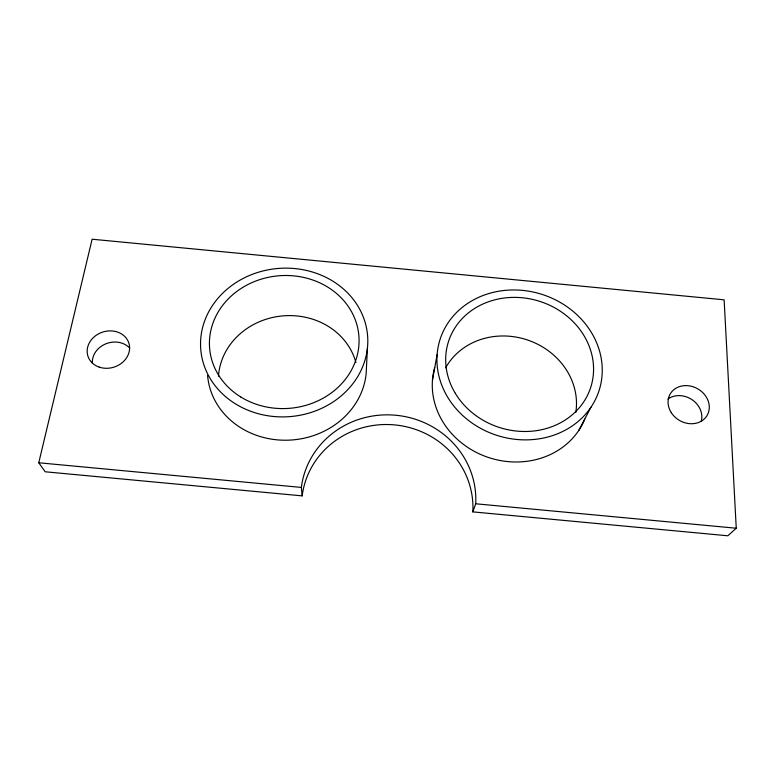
<?xml version="1.0" encoding="UTF-8"?>
<svg xmlns="http://www.w3.org/2000/svg" width="775" height="775" viewBox="0 0 775 775"><rect width="100%" height="100%" fill="white"/><g stroke="black" fill="none" stroke-linecap="round" stroke-linejoin="round"><path stroke-width="1.16" d="M367.437 347.994A83.7 74.313 -4.9 0 1 235.755 404.037A83.7 74.313 -4.9 0 1 249.327 275.542A83.7 74.313 -4.9 0 1 367.437 347.994L366.139 373.899A79.641 71.513 -5.5 0 1 286.091 440.219A79.641 71.513 -5.5 0 1 207.564 375.362M432.46 380.196L437.119 354.621M38.75 462.772L92.118 239.213L724.131 299.818L736.25 528.23L727.841 535.787L472.837 511.878A85.754 82.053 7.3 0 0 394.649 424.903A85.754 82.053 7.3 0 0 302.173 495.874L45.202 471.781L38.75 462.772L301.339 487.417A87.623 83.555 7.3 0 1 395.793 415.245A87.623 83.555 7.3 0 1 475.714 503.779L736.25 528.23M472.837 511.878L475.714 503.779M578.683 430.58L590.957 407.224A83.516 74.013 17.9 0 0 520.044 290.179A83.516 74.013 17.9 0 0 447.776 397.352A83.516 74.013 17.9 0 0 590.957 407.224M301.339 487.417L302.173 495.874M667.943 399.018A20.915 17.961 30.2 0 1 691.765 399.512A20.915 17.961 30.2 0 1 701.336 420.903M92.37 363.184A21.041 18.125 -17.8 0 1 105.865 343.809A21.041 18.125 -17.8 0 1 129.657 348.072M445.644 367.834A69.663 62.717 18.8 0 1 527.911 340.128A69.663 62.717 18.8 0 1 575.796 412.474M218.482 376.233A69.798 62.959 -5.8 0 1 281.906 315.977A69.798 62.959 -5.8 0 1 355.89 362.584M584.825 419.11A79.476 71.242 18.5 0 1 487.698 457.221A79.476 71.242 18.5 0 1 434.688 367.573M99.2 367.108A21.487 18.416 -17.4 0 0 129.561 346.541A21.487 18.416 -17.4 0 0 96.42 335.129A21.487 18.416 -17.4 0 0 99.2 367.108M671.237 412.581A21.351 18.251 29.9 0 0 706.936 415.729A21.351 18.251 29.9 0 0 687.861 385.688A21.351 18.251 29.9 0 0 671.237 412.581M455.264 393.254A74.71 66.204 17.9 0 0 583.352 402.448A74.71 66.204 17.9 0 0 520.257 297.59A74.71 66.204 17.9 0 0 455.264 393.254M240.725 396.945A74.875 66.476 -4.9 0 0 358.718 347.161A74.875 66.476 -4.9 0 0 253.309 282.022A74.875 66.476 -4.9 0 0 240.725 396.945"/></g></svg>
